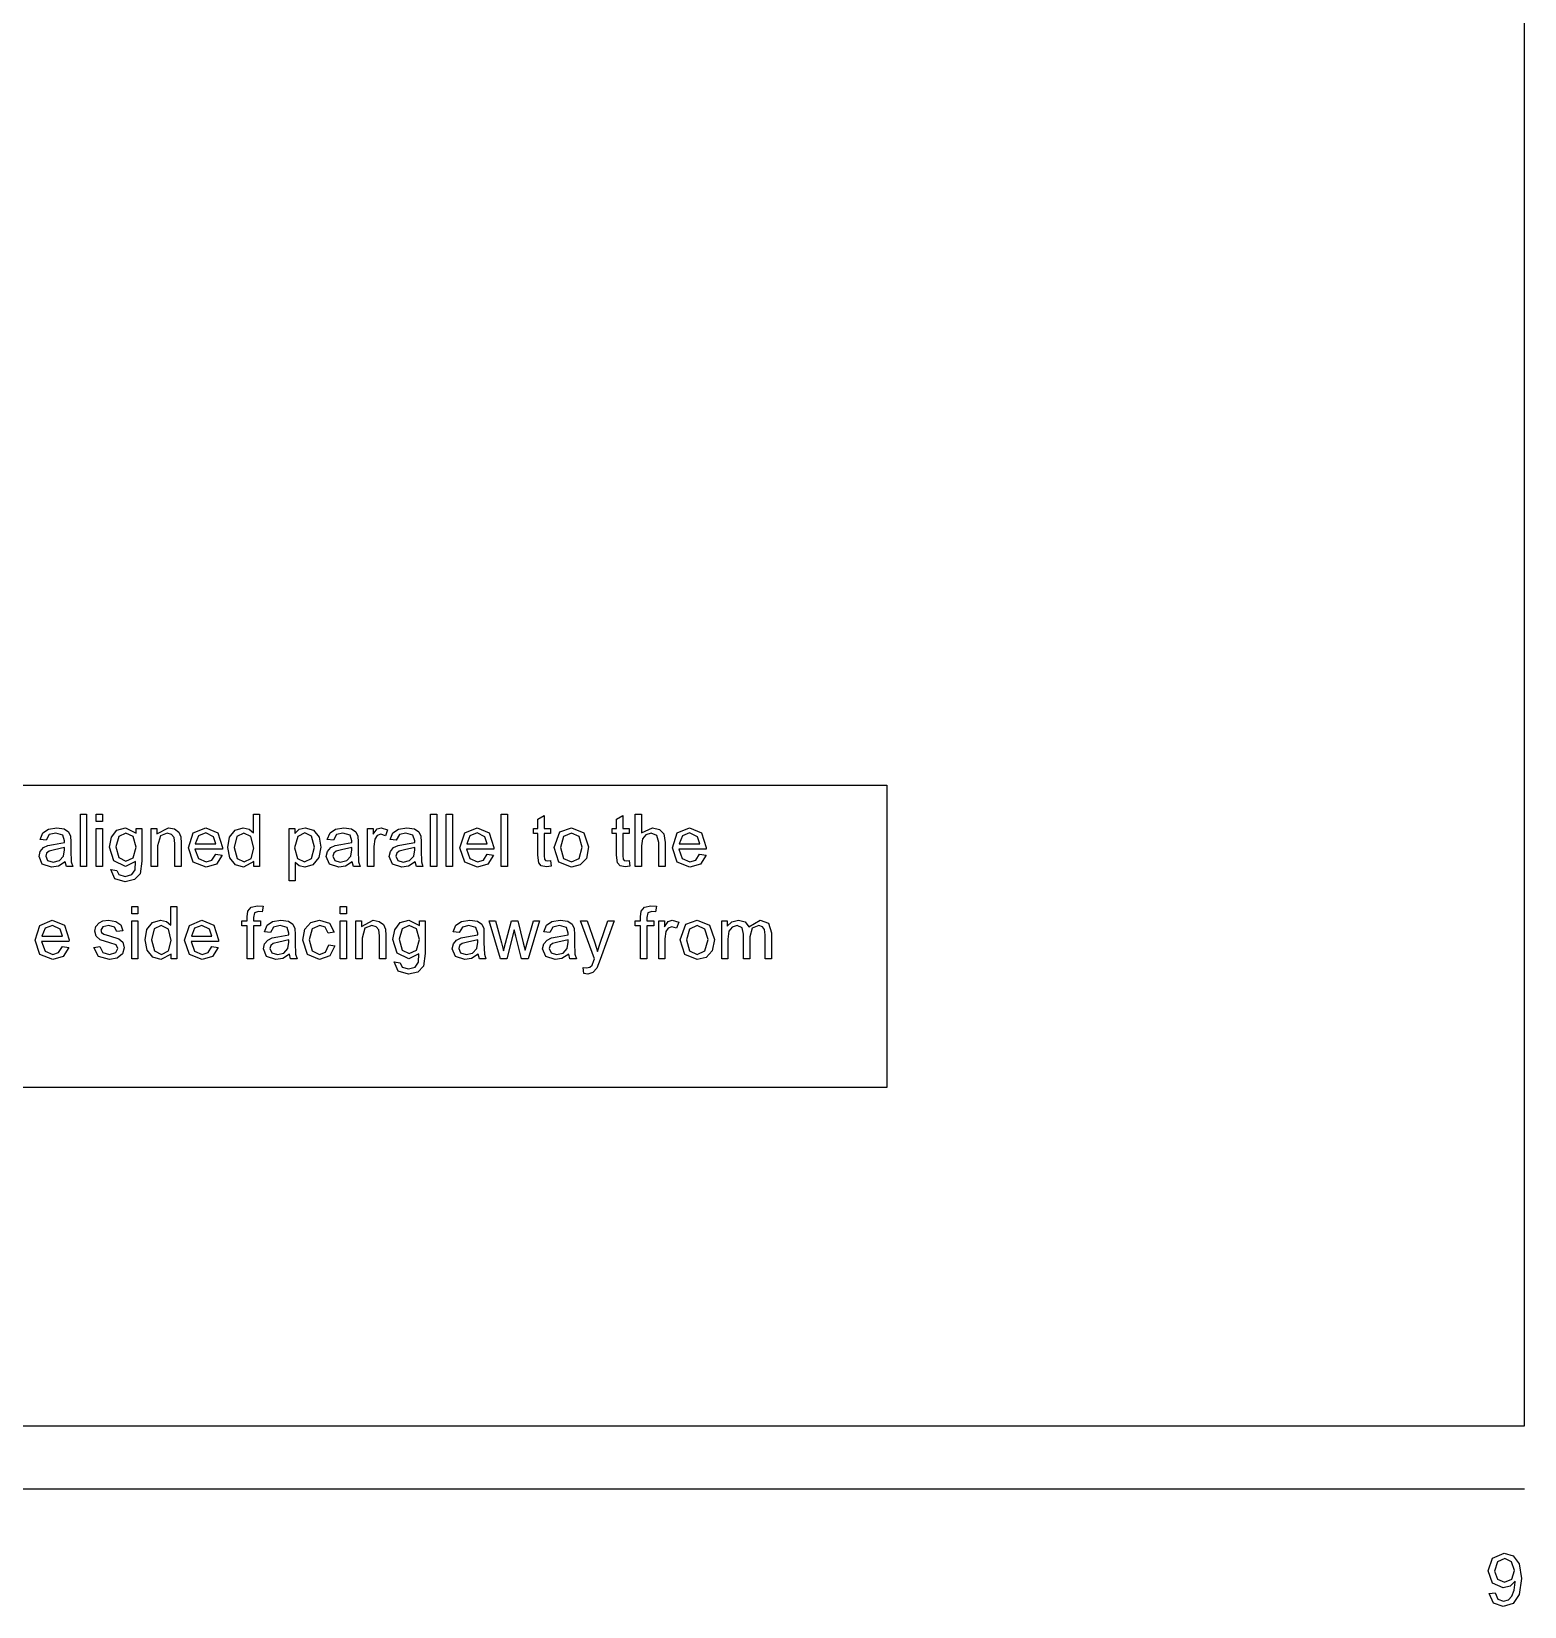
# Model space of a CAD drawing. Extents: x 22 to 299, y 7 to 289.
# Drawn here: x 144.3 to 202, y 8.4 to 69.4 of the extents above; entities that cross this region are included whole.
import ezdxf

# ---------------------------------------------------------------- set-up
doc = ezdxf.new("R2010")
doc.units = 0

msp = doc.modelspace()

# ---------------------------------------------------------------- linework, layer by layer
at = {"layer": '1'}
for p, q in [((201.999757, 15.430113), (201.999757, 276.499204)), ((100.332954, 40.216931), (177.332884, 40.216931)), ((177.332884, 40.216931), (177.332884, 28.522373)), ((177.332884, 28.522373), (100.332954, 28.522373)), ((21.999879, 15.430113), (201.999757, 15.430113))]:
    msp.add_line(p, q, dxfattribs=at)
at = {"layer": 'Layer 1'}
for p, q in [((146.141274, 37.07), (146.141274, 39.090202)), ((146.141274, 39.090202), (146.381879, 39.090202)), ((146.381879, 39.090202), (146.381879, 37.07)), ((146.755692, 38.804948), (146.755692, 39.090202)), ((146.755692, 39.090202), (146.996296, 39.090202)), ((146.996296, 39.090202), (146.996296, 38.804948)), ((152.833263, 38.365354), (152.833263, 39.090202)), ((152.833263, 39.090202), (153.072534, 39.090202)), ((153.072534, 39.090202), (153.072534, 37.07)), ((159.683932, 37.07), (159.683932, 39.090202)), ((159.683932, 39.090202), (159.924536, 39.090202)), ((159.924536, 39.090202), (159.924536, 37.07)), ((160.291664, 37.07), (160.291664, 39.090202)), ((160.291664, 39.090202), (160.532269, 39.090202)), ((160.532269, 39.090202), (160.532269, 37.07)), ((162.421478, 37.07), (162.421478, 39.090202)), ((162.421478, 39.090202), (162.662082, 39.090202)), ((162.662082, 39.090202), (162.662082, 37.07)), ((163.839691, 38.895899), (164.078958, 39.044726)), ((164.078958, 39.044726), (164.078958, 38.533475)), ((166.883846, 38.895899), (167.123113, 39.044726)), ((167.123113, 39.044726), (167.123113, 38.533475)), ((167.600798, 37.07), (167.600798, 39.090202)), ((167.600798, 39.090202), (167.841402, 39.090202)), ((167.841402, 39.090202), (167.841402, 38.365354)), ((144.690115, 38.366732), (144.902649, 38.514182)), ((144.902649, 38.514182), (145.224791, 38.566548)), ((145.224791, 38.566548), (145.520203, 38.52245)), ((145.520203, 38.52245), (145.687289, 38.410829)), ((145.687289, 38.410829), (145.762145, 38.242709)), ((146.996296, 38.804948), (146.755692, 38.804948)), ((146.755692, 37.07), (146.755692, 38.533475)), ((146.755692, 38.533475), (146.996296, 38.533475)), ((146.996296, 38.533475), (146.996296, 37.07)), ((147.343376, 38.195856), (147.55591, 38.470085)), ((147.55591, 38.470085), (147.884737, 38.566548)), ((147.884737, 38.566548), (148.299112, 38.357086)), ((148.299112, 38.357086), (148.299112, 38.533475)), ((148.299112, 38.533475), (148.521006, 38.533475)), ((148.521006, 38.533475), (148.521006, 37.268437)), ((148.884168, 37.07), (148.884168, 38.533475)), ((148.884168, 38.533475), (149.100713, 38.533475)), ((149.100713, 38.325391), (149.552515, 38.566548)), ((149.100713, 38.533475), (149.100713, 38.325391)), ((149.552515, 38.566548), (149.787771, 38.518316)), ((149.787771, 38.518316), (149.949512, 38.394293)), ((149.949512, 38.394293), (150.024368, 38.211014)), ((150.510509, 38.362598), (150.989044, 38.566548)), ((150.989044, 38.566548), (151.454212, 38.366733)), ((151.912283, 38.197234), (152.124817, 38.471463)), ((152.124817, 38.471463), (152.441614, 38.566548)), ((152.441614, 38.566548), (152.670189, 38.510048)), ((152.670189, 38.510048), (152.833263, 38.365354)), ((154.211443, 36.509139), (154.211443, 38.533475)), ((154.211443, 38.533475), (154.430659, 38.533475)), ((154.430659, 38.533475), (154.430659, 38.343306)), ((154.430659, 38.343306), (154.605767, 38.510048)), ((154.605767, 38.510048), (154.84236, 38.566548)), ((154.84236, 38.566548), (155.163168, 38.470085)), ((155.163168, 38.470085), (155.373028, 38.197234)), ((155.799091, 38.366732), (156.011625, 38.514182)), ((156.011625, 38.514182), (156.333767, 38.566548)), ((156.333767, 38.566548), (156.629179, 38.52245)), ((156.629179, 38.52245), (156.796265, 38.410829)), ((156.796265, 38.410829), (156.871121, 38.242709)), ((157.252924, 37.07), (157.252924, 38.533475)), ((157.252924, 38.533475), (157.469469, 38.533475)), ((157.469469, 38.533475), (157.469469, 38.311611)), ((157.469469, 38.311611), (157.621851, 38.516938)), ((157.621851, 38.516938), (157.776907, 38.566548)), ((157.776907, 38.566548), (158.024197, 38.486622)), ((158.024197, 38.486622), (157.941319, 38.25649)), ((158.232773, 38.366732), (158.445307, 38.514182)), ((158.445307, 38.514182), (158.767449, 38.566548)), ((158.767449, 38.566548), (159.062857, 38.52245)), ((159.062857, 38.52245), (159.229946, 38.410829)), ((159.229946, 38.410829), (159.304799, 38.242709)), ((161.009008, 38.362598), (161.487546, 38.566548)), ((161.487546, 38.566548), (161.952715, 38.366733)), ((163.663246, 38.34055), (163.663246, 38.533475)), ((163.663246, 38.533475), (163.839691, 38.533475)), ((163.839691, 38.533475), (163.839691, 38.895899)), ((164.078958, 38.533475), (164.3209, 38.533475)), ((164.3209, 38.533475), (164.3209, 38.34055)), ((164.467083, 37.801737), (164.686302, 38.403939)), ((164.686302, 38.403939), (165.132756, 38.566548)), ((165.132756, 38.566548), (165.611294, 38.36811)), ((166.707401, 38.34055), (166.707401, 38.533475)), ((166.707401, 38.533475), (166.883846, 38.533475)), ((166.883846, 38.533475), (166.883846, 38.895899)), ((167.123113, 38.533475), (167.365055, 38.533475)), ((167.365055, 38.533475), (167.365055, 38.34055)), ((167.841402, 38.365354), (168.26647, 38.566548)), ((168.26647, 38.566548), (168.540493, 38.50178)), ((168.540493, 38.50178), (168.706242, 38.325391)), ((169.227139, 38.362598), (169.705674, 38.566548)), ((169.705674, 38.566548), (170.170842, 38.366733)), ((144.584515, 38.11593), (144.690115, 38.366732)), ((144.819775, 38.082857), (144.584515, 38.11593)), ((144.589789, 37.651531), (144.714101, 37.794847)), ((144.714101, 37.794847), (144.887872, 37.876151)), ((144.938739, 38.299209), (144.819775, 38.082857)), ((144.887872, 37.876151), (145.101743, 37.913358)), ((145.190039, 38.36122), (144.938739, 38.299209)), ((145.101743, 37.913358), (145.530822, 37.998797)), ((145.530832, 37.804494), (145.137842, 37.710787)), ((145.464062, 38.27716), (145.190039, 38.36122)), ((145.532233, 38.063564), (145.464062, 38.27716)), ((145.530822, 37.998797), (145.532233, 38.063564)), ((145.530843, 37.713543), (145.530832, 37.804494)), ((145.762145, 38.242709), (145.774174, 38.013955)), ((145.774174, 38.013955), (145.774174, 37.683226)), ((147.269857, 37.810006), (147.343376, 38.195856)), ((147.430261, 37.28773), (147.269857, 37.810006)), ((147.629429, 38.226173), (147.517147, 37.82792)), ((147.517147, 37.82792), (147.628092, 37.407619)), ((147.517147, 37.82792), (147.517147, 37.82792)), ((147.902115, 38.36122), (147.629429, 38.226173)), ((148.180145, 38.224795), (147.902115, 38.36122)), ((148.296438, 37.819652), (148.180145, 38.224795)), ((148.184156, 37.406241), (148.296438, 37.819652)), ((149.235711, 38.250977), (149.124766, 37.869261)), ((149.124766, 37.869261), (149.124766, 37.07)), ((149.501715, 38.351574), (149.235711, 38.250977)), ((149.668801, 38.306099), (149.501715, 38.351574)), ((149.769053, 38.18621), (149.668801, 38.306099)), ((149.797134, 37.960212), (149.769053, 38.18621)), ((149.797134, 37.07), (149.797134, 37.960212)), ((150.024368, 38.211014), (150.037738, 37.969858)), ((150.037738, 37.969858), (150.037738, 37.07)), ((150.326042, 37.789335), (150.510509, 38.362598)), ((150.507835, 37.233987), (150.326042, 37.789335)), ((150.712347, 38.248221), (150.588035, 37.942297)), ((150.588035, 37.942297), (151.380693, 37.942297)), ((150.588035, 37.942297), (150.588035, 37.942297)), ((150.991718, 38.362598), (150.712347, 38.248221)), ((151.2898, 38.219283), (150.991718, 38.362598)), ((151.380693, 37.942297), (151.2898, 38.219283)), ((151.454212, 38.366733), (151.634668, 37.804494)), ((151.634668, 37.804494), (151.633257, 37.738348)), ((151.841438, 37.800359), (151.912283, 38.197234)), ((151.918964, 37.402107), (151.841438, 37.800359)), ((152.195661, 38.226173), (152.088728, 37.800359)), ((152.088728, 37.800359), (152.203683, 37.380058)), ((152.088728, 37.800359), (152.088728, 37.800359)), ((152.464336, 38.36122), (152.195661, 38.226173)), ((152.741033, 38.220661), (152.464336, 38.36122)), ((152.853315, 37.779689), (152.741033, 38.220661)), ((152.74237, 37.373168), (152.853315, 37.779689)), ((154.546952, 38.223417), (154.429322, 37.793469)), ((154.429322, 37.793469), (154.54027, 37.375924)), ((154.429322, 37.793469), (154.429322, 37.793469)), ((154.819638, 38.372245), (154.546952, 38.223417)), ((155.085639, 38.233063), (154.819638, 38.372245)), ((155.082965, 37.380058), (155.197921, 37.81414)), ((155.197921, 37.81414), (155.085639, 38.233063)), ((155.443873, 37.812762), (155.36501, 37.407619)), ((155.373028, 38.197234), (155.443873, 37.812762)), ((155.693491, 38.11593), (155.799091, 38.366732)), ((155.928751, 38.082857), (155.693491, 38.11593)), ((155.698765, 37.651531), (155.823077, 37.794847)), ((155.823077, 37.794847), (155.996848, 37.876151)), ((156.047718, 38.299209), (155.928751, 38.082857)), ((155.996848, 37.876151), (156.210719, 37.913358)), ((156.299015, 38.36122), (156.047718, 38.299209)), ((156.210719, 37.913358), (156.639798, 37.998797)), ((156.639812, 37.804494), (156.246825, 37.710787)), ((156.573038, 38.27716), (156.299015, 38.36122)), ((156.641209, 38.063564), (156.573038, 38.27716)), ((156.639798, 37.998797), (156.641209, 38.063564)), ((156.639822, 37.713543), (156.639812, 37.804494)), ((156.871121, 38.242709), (156.88315, 38.013955)), ((156.88315, 38.013955), (156.88315, 37.683226)), ((157.533629, 38.125576), (157.493529, 37.836188)), ((157.493529, 37.836188), (157.493529, 37.07)), ((157.623188, 38.260624), (157.533629, 38.125576)), ((157.764878, 38.310233), (157.623188, 38.260624)), ((157.941319, 38.25649), (157.764878, 38.310233)), ((158.127173, 38.11593), (158.232773, 38.366732)), ((158.362429, 38.082857), (158.127173, 38.11593)), ((158.132447, 37.651531), (158.256758, 37.794847)), ((158.256758, 37.794847), (158.430529, 37.876151)), ((158.481396, 38.299209), (158.362429, 38.082857)), ((158.430529, 37.876151), (158.6444, 37.913358)), ((158.732697, 38.36122), (158.481396, 38.299209)), ((158.6444, 37.913358), (159.073479, 37.998797)), ((159.07349, 37.804494), (158.6805, 37.710787)), ((159.006716, 38.27716), (158.732697, 38.36122)), ((159.07489, 38.063564), (159.006716, 38.27716)), ((159.073479, 37.998797), (159.07489, 38.063564)), ((159.0735, 37.713543), (159.07349, 37.804494)), ((159.304799, 38.242709), (159.316828, 38.013955)), ((159.316828, 38.013955), (159.316828, 37.683226)), ((160.824544, 37.789335), (161.009008, 38.362598)), ((161.006334, 37.233987), (160.824544, 37.789335)), ((161.210849, 38.248221), (161.086538, 37.942297)), ((161.086538, 37.942297), (161.879196, 37.942297)), ((161.086538, 37.942297), (161.086538, 37.942297)), ((161.49022, 38.362598), (161.210849, 38.248221)), ((161.788303, 38.219283), (161.49022, 38.362598)), ((161.879196, 37.942297), (161.788303, 38.219283)), ((161.952715, 38.366733), (162.133167, 37.804494)), ((162.133167, 37.804494), (162.131756, 37.738348)), ((163.839691, 38.34055), (163.663246, 38.34055)), ((163.839691, 37.498569), (163.839691, 38.34055)), ((164.3209, 38.34055), (164.078958, 38.34055)), ((164.078958, 38.34055), (164.078958, 37.484789)), ((164.65021, 37.233986), (164.467083, 37.801737)), ((164.467083, 37.801737), (164.467083, 37.801737)), ((164.833336, 38.222039), (164.714373, 37.801737)), ((164.714373, 37.801737), (164.833336, 37.380058)), ((164.714373, 37.801737), (164.714373, 37.801737)), ((165.132756, 38.36122), (164.833336, 38.222039)), ((165.429505, 38.220661), (165.132756, 38.36122)), ((165.549805, 37.810006), (165.429505, 38.220661)), ((165.430842, 37.381436), (165.549805, 37.810006)), ((165.611294, 38.36811), (165.797095, 37.822408)), ((165.797095, 37.822408), (165.714221, 37.377302)), ((166.883846, 38.34055), (166.707401, 38.34055)), ((166.883846, 37.498569), (166.883846, 38.34055)), ((167.365055, 38.34055), (167.123113, 38.34055)), ((167.123113, 38.34055), (167.123113, 37.484789)), ((167.881503, 38.140734), (167.841402, 37.870639)), ((167.841402, 37.870639), (167.841402, 37.07)), ((168.015173, 38.295075), (167.881503, 38.140734)), ((168.217015, 38.352952), (168.015173, 38.295075)), ((168.437567, 38.267514), (168.217015, 38.352952)), ((168.516434, 37.997419), (168.437567, 38.267514)), ((168.516434, 37.07), (168.516434, 37.997419)), ((168.706242, 38.325391), (168.757039, 37.997419)), ((168.757039, 37.997419), (168.757039, 37.07)), ((169.042672, 37.789335), (169.227139, 38.362598)), ((169.224465, 37.233987), (169.042672, 37.789335)), ((169.428976, 38.248221), (169.304665, 37.942297)), ((169.304665, 37.942297), (170.097323, 37.942297)), ((169.304665, 37.942297), (169.304665, 37.942297)), ((169.708348, 38.362598), (169.428976, 38.248221)), ((170.00643, 38.219283), (169.708348, 38.362598)), ((170.097323, 37.942297), (170.00643, 38.219283)), ((170.170842, 38.366733), (170.351298, 37.804494)), ((170.351298, 37.804494), (170.349887, 37.738348)), ((144.543004, 37.45585), (144.589789, 37.651531)), ((144.668652, 37.15406), (144.543004, 37.45585)), ((144.833078, 37.579874), (144.79967, 37.46274)), ((144.79967, 37.46274), (144.871852, 37.297376)), ((144.927982, 37.661178), (144.833078, 37.579874)), ((144.871852, 37.297376), (145.085723, 37.23123)), ((145.137842, 37.710787), (144.927982, 37.661178)), ((145.085723, 37.23123), (145.333013, 37.293242)), ((145.55087, 37.250523), (145.292891, 37.085158)), ((145.333013, 37.293242), (145.49208, 37.465497)), ((145.49208, 37.465497), (145.530843, 37.713543)), ((145.598992, 37.07), (145.55087, 37.250523)), ((145.55087, 37.250523), (145.55087, 37.250523)), ((145.774174, 37.683226), (145.788885, 37.24501)), ((145.788885, 37.24501), (145.85029, 37.07)), ((147.8834, 37.07), (147.430261, 37.28773)), ((147.628092, 37.407619), (147.906126, 37.275327)), ((148.276404, 37.261547), (147.8834, 37.07)), ((147.906126, 37.275327), (148.184156, 37.406241)), ((148.259012, 36.943221), (148.276404, 37.261547)), ((148.521006, 37.268437), (148.452831, 36.784746)), ((151.002411, 37.036927), (150.507835, 37.233987)), ((151.633257, 37.738348), (150.574595, 37.738348)), ((150.574595, 37.738348), (150.706928, 37.369034)), ((150.706928, 37.369034), (151.003674, 37.240877)), ((151.408767, 37.160951), (151.002411, 37.036927)), ((151.003674, 37.240877), (151.229574, 37.312535)), ((151.229574, 37.312535), (151.377949, 37.541289)), ((151.377949, 37.541289), (151.378023, 37.541289)), ((151.378023, 37.541289), (151.626646, 37.509594)), ((151.626646, 37.509594), (151.408767, 37.160951)), ((152.13952, 37.13339), (151.918964, 37.402107)), ((152.203683, 37.380058), (152.475029, 37.240877)), ((152.849304, 37.254657), (152.452307, 37.036927)), ((152.475029, 37.240877), (152.74237, 37.373168)), ((152.849304, 37.07), (152.849304, 37.254657)), ((154.608441, 37.089293), (154.452048, 37.221584)), ((154.452048, 37.221584), (154.452048, 36.509139)), ((154.54027, 37.375924), (154.808945, 37.240877)), ((154.808945, 37.240877), (155.082965, 37.380058)), ((155.36501, 37.407619), (155.137772, 37.132012)), ((155.65198, 37.45585), (155.698765, 37.651531)), ((155.777628, 37.15406), (155.65198, 37.45585)), ((155.942058, 37.579874), (155.90865, 37.46274)), ((155.90865, 37.46274), (155.980831, 37.297376)), ((156.036962, 37.661178), (155.942058, 37.579874)), ((155.980831, 37.297376), (156.194703, 37.23123)), ((156.246825, 37.710787), (156.036962, 37.661178)), ((156.194703, 37.23123), (156.441992, 37.293242)), ((156.65985, 37.250523), (156.401867, 37.085158)), ((156.441992, 37.293242), (156.601059, 37.465497)), ((156.601059, 37.465497), (156.639822, 37.713543)), ((156.659931, 37.250523), (156.65985, 37.250523)), ((156.70805, 37.07), (156.659931, 37.250523)), ((156.88315, 37.683226), (156.897861, 37.24501)), ((156.897861, 37.24501), (156.95935, 37.07)), ((158.085661, 37.45585), (158.132447, 37.651531)), ((158.21131, 37.15406), (158.085661, 37.45585)), ((158.375736, 37.579874), (158.342328, 37.46274)), ((158.342328, 37.46274), (158.414509, 37.297376)), ((158.47064, 37.661178), (158.375736, 37.579874)), ((158.414509, 37.297376), (158.628381, 37.23123)), ((158.6805, 37.710787), (158.47064, 37.661178)), ((158.628381, 37.23123), (158.875667, 37.293242)), ((159.093528, 37.250523), (158.835545, 37.085158)), ((158.875667, 37.293242), (159.034734, 37.465497)), ((159.034734, 37.465497), (159.0735, 37.713543)), ((159.14165, 37.07), (159.093528, 37.250523)), ((159.093528, 37.250523), (159.093528, 37.250523)), ((159.316828, 37.683226), (159.331539, 37.24501)), ((159.331539, 37.24501), (159.392947, 37.07)), ((161.500913, 37.036927), (161.006334, 37.233987)), ((162.131756, 37.738348), (161.073093, 37.738348)), ((161.073093, 37.738348), (161.205427, 37.369034)), ((161.205427, 37.369034), (161.502173, 37.240877)), ((161.907266, 37.160951), (161.500913, 37.036927)), ((161.502173, 37.240877), (161.728073, 37.312535)), ((161.728073, 37.312535), (161.876444, 37.541289)), ((161.876444, 37.541289), (161.876522, 37.541289)), ((161.876522, 37.541289), (162.125148, 37.509594)), ((162.125148, 37.509594), (161.907266, 37.160951)), ((163.869112, 37.205048), (163.839691, 37.498569)), ((163.970701, 37.093427), (163.869112, 37.205048)), ((164.078958, 37.484789), (164.090988, 37.348363)), ((164.090988, 37.348363), (164.132425, 37.300132)), ((164.132425, 37.300132), (164.215303, 37.282218)), ((164.215303, 37.282218), (164.3209, 37.291864)), ((164.3209, 37.291864), (164.320921, 37.291864)), ((164.320921, 37.291864), (164.355669, 37.072756)), ((165.132756, 37.036927), (164.65021, 37.233986)), ((164.833336, 37.380058), (165.132756, 37.240877)), ((165.132756, 37.240877), (165.430842, 37.381436)), ((165.714221, 37.377302), (165.47495, 37.1265)), ((166.913267, 37.205048), (166.883846, 37.498569)), ((167.014856, 37.093427), (166.913267, 37.205048)), ((167.123113, 37.484789), (167.135143, 37.348363)), ((167.135143, 37.348363), (167.17658, 37.300132)), ((167.17658, 37.300132), (167.259458, 37.282218)), ((167.259458, 37.282218), (167.365055, 37.291864)), ((167.365055, 37.291864), (167.365076, 37.291864)), ((167.365076, 37.291864), (167.399824, 37.072756)), ((169.71904, 37.036927), (169.224465, 37.233987)), ((170.349887, 37.738348), (169.291224, 37.738348)), ((169.291224, 37.738348), (169.423558, 37.369034)), ((169.423558, 37.369034), (169.720303, 37.240877)), ((170.125397, 37.160951), (169.71904, 37.036927)), ((169.720303, 37.240877), (169.946204, 37.312535)), ((169.946204, 37.312535), (170.094578, 37.541289)), ((170.094578, 37.541289), (170.094653, 37.541289)), ((170.094653, 37.541289), (170.343276, 37.509594)), ((170.343276, 37.509594), (170.125397, 37.160951)), ((145.028224, 37.036927), (144.668652, 37.15406)), ((145.292891, 37.085158), (145.028224, 37.036927)), ((145.85029, 37.07), (145.598992, 37.07)), ((146.381879, 37.07), (146.141274, 37.07)), ((146.996296, 37.07), (146.755692, 37.07)), ((147.31798, 36.948733), (147.551902, 36.912904)), ((147.469025, 36.594577), (147.31798, 36.948733)), ((147.31798, 36.948733), (147.31798, 36.948733)), ((147.879392, 36.476066), (147.469025, 36.594577)), ((147.551902, 36.912904), (147.63344, 36.750296)), ((147.63344, 36.750296), (147.878055, 36.681394)), ((147.878055, 36.681394), (148.136038, 36.750296)), ((148.23896, 36.558748), (147.879392, 36.476066)), ((148.136038, 36.750296), (148.259012, 36.943221)), ((148.452831, 36.784746), (148.23896, 36.558748)), ((149.124766, 37.07), (148.884168, 37.07)), ((150.037738, 37.07), (149.797134, 37.07)), ((152.452307, 37.036927), (152.13952, 37.13339)), ((153.072534, 37.07), (152.849304, 37.07)), ((154.824986, 37.036927), (154.608441, 37.089293)), ((155.137772, 37.132012), (154.824986, 37.036927)), ((156.1372, 37.036927), (155.777628, 37.15406)), ((156.401867, 37.085158), (156.1372, 37.036927)), ((156.95935, 37.07), (156.70805, 37.07)), ((157.493529, 37.07), (157.252924, 37.07)), ((158.570881, 37.036927), (158.21131, 37.15406)), ((158.835545, 37.085158), (158.570881, 37.036927)), ((159.392947, 37.07), (159.14165, 37.07)), ((159.924536, 37.07), (159.683932, 37.07)), ((160.532269, 37.07), (160.291664, 37.07)), ((162.662082, 37.07), (162.421478, 37.07)), ((164.17388, 37.050707), (163.970701, 37.093427)), ((164.355669, 37.072756), (164.17388, 37.050707)), ((165.47495, 37.1265), (165.132756, 37.036927)), ((167.218035, 37.050707), (167.014856, 37.093427)), ((167.399824, 37.072756), (167.218035, 37.050707)), ((167.841402, 37.07), (167.600798, 37.07)), ((168.757039, 37.07), (168.516434, 37.07)), ((154.452048, 36.509139), (154.211443, 36.509139)), ((148.127204, 35.231248), (148.127204, 35.516502)), ((148.127204, 35.516502), (148.367809, 35.516502)), ((148.367809, 35.516502), (148.367809, 35.231248)), ((149.63855, 34.791654), (149.63855, 35.516502)), ((149.63855, 35.516502), (149.877818, 35.516502)), ((149.877818, 35.516502), (149.877818, 33.4963)), ((152.596275, 35.115493), (152.621675, 35.334601)), ((152.621675, 35.334601), (152.743316, 35.490319)), ((152.743316, 35.490319), (152.989268, 35.550953)), ((152.989268, 35.550953), (153.213832, 35.526148)), ((153.213832, 35.526148), (153.17774, 35.309796)), ((156.192039, 35.231248), (156.192039, 35.516502)), ((156.192039, 35.516502), (156.432644, 35.516502)), ((156.432644, 35.516502), (156.432644, 35.231248)), ((167.811575, 35.115493), (167.836975, 35.334601)), ((167.836975, 35.334601), (167.958613, 35.490319)), ((167.958613, 35.490319), (168.204565, 35.550953)), ((168.204565, 35.550953), (168.429129, 35.526148)), ((168.429129, 35.526148), (168.39304, 35.309796)), ((144.393776, 34.215635), (144.578239, 34.788898)), ((144.578239, 34.788898), (145.056774, 34.992848)), ((145.059448, 34.788898), (144.780081, 34.674521)), ((145.056774, 34.992848), (145.521946, 34.793033)), ((145.357531, 34.645583), (145.059448, 34.788898)), ((145.521946, 34.793033), (145.702398, 34.230794)), ((146.700951, 34.571169), (146.743726, 34.751691)), ((146.743726, 34.751691), (146.862693, 34.890873)), ((146.862693, 34.890873), (147.015075, 34.962531)), ((147.004382, 34.732399), (146.933537, 34.600107)), ((147.240975, 34.788898), (147.004382, 34.732399)), ((147.015075, 34.962531), (147.223598, 34.992848)), ((147.223598, 34.992848), (147.516335, 34.943238)), ((147.45752, 34.725508), (147.240975, 34.788898)), ((147.551087, 34.54912), (147.45752, 34.725508)), ((147.516335, 34.943238), (147.703473, 34.808191)), ((147.703473, 34.808191), (147.786347, 34.582193)), ((148.367809, 35.231248), (148.127204, 35.231248)), ((148.127204, 33.4963), (148.127204, 34.959775)), ((148.127204, 34.959775), (148.367809, 34.959775)), ((148.367809, 34.959775), (148.367809, 33.4963)), ((148.717566, 34.623534), (148.9301, 34.897763)), ((148.9301, 34.897763), (149.246897, 34.992848)), ((149.269619, 34.78752), (149.000945, 34.652473)), ((149.246897, 34.992848), (149.475472, 34.936348)), ((149.546317, 34.646961), (149.269619, 34.78752)), ((149.475472, 34.936348), (149.63855, 34.791654)), ((150.175484, 34.215635), (150.359947, 34.788898)), ((150.359947, 34.788898), (150.838482, 34.992848)), ((150.841156, 34.788898), (150.561789, 34.674521)), ((150.838482, 34.992848), (151.303654, 34.793033)), ((151.139239, 34.645583), (150.841156, 34.788898)), ((151.303654, 34.793033), (151.484107, 34.230794)), ((152.383741, 34.76685), (152.383741, 34.959775)), ((152.383741, 34.959775), (152.596275, 34.959775)), ((152.596275, 34.76685), (152.383741, 34.76685)), ((152.596275, 34.959775), (152.596275, 35.115493)), ((152.596275, 33.4963), (152.596275, 34.76685)), ((152.880994, 35.275345), (152.835546, 35.094823)), ((152.835546, 35.094823), (152.835546, 34.959775)), ((152.835546, 34.959775), (153.112243, 34.959775)), ((153.112243, 34.76685), (152.835546, 34.76685)), ((152.835546, 34.76685), (152.835546, 33.4963)), ((153.03605, 35.323577), (152.880994, 35.275345)), ((153.17774, 35.309796), (153.03605, 35.323577)), ((153.112243, 34.959775), (153.112243, 34.76685)), ((153.259813, 34.54223), (153.36541, 34.793032)), ((153.36541, 34.793032), (153.577944, 34.940482)), ((153.614036, 34.725509), (153.495069, 34.509157)), ((153.577944, 34.940482), (153.900089, 34.992848)), ((153.865334, 34.78752), (153.614036, 34.725509)), ((154.139357, 34.70346), (153.865334, 34.78752)), ((153.900089, 34.992848), (154.195498, 34.94875)), ((154.195498, 34.94875), (154.362583, 34.837129)), ((154.362583, 34.837129), (154.437439, 34.669009)), ((154.824605, 34.637314), (155.055854, 34.903275)), ((155.055854, 34.903275), (155.395373, 34.992848)), ((155.404729, 34.788898), (155.109321, 34.653851)), ((155.395373, 34.992848), (155.773656, 34.87158)), ((155.609244, 34.714484), (155.404729, 34.788898)), ((155.773656, 34.87158), (155.962131, 34.529827)), ((156.432644, 35.231248), (156.192039, 35.231248)), ((156.192039, 33.4963), (156.192039, 34.959775)), ((156.192039, 34.959775), (156.432644, 34.959775)), ((156.432644, 34.959775), (156.432644, 33.4963)), ((156.798438, 33.4963), (156.798438, 34.959775)), ((156.798438, 34.959775), (157.01498, 34.959775)), ((157.01498, 34.751691), (157.466785, 34.992848)), ((157.01498, 34.959775), (157.01498, 34.751691)), ((157.415981, 34.777874), (157.14998, 34.677277)), ((157.583071, 34.732399), (157.415981, 34.777874)), ((157.466785, 34.992848), (157.702041, 34.944616)), ((157.683323, 34.61251), (157.583071, 34.732399)), ((157.702041, 34.944616), (157.863782, 34.820593)), ((157.863782, 34.820593), (157.938638, 34.637314)), ((158.301787, 34.622156), (158.514321, 34.896385)), ((158.514321, 34.896385), (158.843148, 34.992848)), ((158.86054, 34.78752), (158.587854, 34.652473)), ((158.843148, 34.992848), (159.257523, 34.783386)), ((159.13857, 34.651095), (158.86054, 34.78752)), ((159.257523, 34.783386), (159.257523, 34.959775)), ((159.257523, 34.959775), (159.479413, 34.959775)), ((159.479413, 34.959775), (159.479413, 33.694737)), ((160.563606, 34.54223), (160.669206, 34.793032)), ((160.669206, 34.793032), (160.88174, 34.940482)), ((160.917829, 34.725509), (160.798866, 34.509157)), ((160.88174, 34.940482), (161.203882, 34.992848)), ((161.16913, 34.78752), (160.917829, 34.725509)), ((161.443153, 34.70346), (161.16913, 34.78752)), ((161.203882, 34.992848), (161.499294, 34.94875)), ((161.499294, 34.94875), (161.66638, 34.837129)), ((161.66638, 34.837129), (161.741235, 34.669009)), ((162.387689, 33.4963), (161.953265, 34.959775)), ((161.953265, 34.959775), (162.201888, 34.959775)), ((162.201888, 34.959775), (162.427789, 34.115038)), ((162.585519, 34.102636), (162.81142, 34.959775)), ((162.81142, 34.959775), (163.058709, 34.959775)), ((163.058709, 34.959775), (163.271243, 34.110904)), ((163.423625, 34.11366), (163.666904, 34.959775)), ((163.900827, 34.959775), (163.457044, 33.4963)), ((163.666904, 34.959775), (163.900827, 34.959775)), ((164.06218, 34.54223), (164.16778, 34.793032)), ((164.16778, 34.793032), (164.380314, 34.940482)), ((164.416407, 34.725509), (164.29744, 34.509157)), ((164.380314, 34.940482), (164.70246, 34.992848)), ((164.667704, 34.78752), (164.416407, 34.725509)), ((164.941727, 34.70346), (164.667704, 34.78752)), ((164.70246, 34.992848), (164.997868, 34.94875)), ((164.997868, 34.94875), (165.164954, 34.837129)), ((165.164954, 34.837129), (165.23981, 34.669009)), ((166.026629, 33.493544), (165.487942, 34.959775)), ((165.487942, 34.959775), (165.747262, 34.959775)), ((165.747262, 34.959775), (166.04267, 34.112282)), ((166.244511, 34.10677), (166.547942, 34.959775)), ((166.788546, 34.959775), (166.248522, 33.471495)), ((166.547942, 34.959775), (166.788546, 34.959775)), ((167.599041, 34.76685), (167.599041, 34.959775)), ((167.599041, 34.959775), (167.811575, 34.959775)), ((167.811575, 34.76685), (167.599041, 34.76685)), ((167.811575, 34.959775), (167.811575, 35.115493)), ((167.811575, 33.4963), (167.811575, 34.76685)), ((168.096291, 35.275345), (168.050846, 35.094823)), ((168.050846, 35.094823), (168.050846, 34.959775)), ((168.050846, 34.959775), (168.32754, 34.959775)), ((168.32754, 34.76685), (168.050846, 34.76685)), ((168.050846, 34.76685), (168.050846, 33.4963)), ((168.251347, 35.323577), (168.096291, 35.275345)), ((168.39304, 35.309796), (168.251347, 35.323577)), ((168.32754, 34.959775), (168.32754, 34.76685)), ((168.512465, 33.4963), (168.512465, 34.959775)), ((168.512465, 34.959775), (168.72901, 34.959775)), ((168.72901, 34.959775), (168.72901, 34.737911)), ((168.72901, 34.737911), (168.881392, 34.943238)), ((168.881392, 34.943238), (169.036452, 34.992848)), ((169.024419, 34.736533), (168.88273, 34.686924)), ((169.200864, 34.68279), (169.024419, 34.736533)), ((169.036452, 34.992848), (169.283738, 34.912922)), ((169.283738, 34.912922), (169.200864, 34.68279)), ((169.337184, 34.228037), (169.556403, 34.830239)), ((169.556403, 34.830239), (170.002856, 34.992848)), ((170.002856, 34.78752), (169.703437, 34.648339)), ((170.002856, 34.992848), (170.481395, 34.79441)), ((170.299602, 34.646961), (170.002856, 34.78752)), ((170.481395, 34.79441), (170.667196, 34.248708)), ((170.948821, 33.4963), (170.948821, 34.959775)), ((170.948821, 34.959775), (171.164029, 34.959775)), ((171.164029, 34.959775), (171.164029, 34.754447)), ((171.164029, 34.754447), (171.341807, 34.926702)), ((171.352504, 34.722753), (171.228192, 34.561522)), ((171.341807, 34.926702), (171.594442, 34.992848)), ((171.540978, 34.777874), (171.352504, 34.722753)), ((171.733464, 34.695192), (171.540978, 34.777874)), ((171.594442, 34.992848), (171.852424, 34.925324)), ((171.852424, 34.925324), (171.99545, 34.736533)), ((171.99545, 34.736533), (172.433889, 34.992848)), ((172.380422, 34.777874), (172.131799, 34.674521)), ((172.524785, 34.737911), (172.380422, 34.777874)), ((172.433889, 34.992848), (172.758705, 34.871581)), ((172.608997, 34.631802), (172.524785, 34.737911)), ((172.758705, 34.871581), (172.872323, 34.500889)), ((144.575565, 33.660287), (144.393776, 34.215635)), ((145.700987, 34.164648), (144.642325, 34.164648)), ((144.642325, 34.164648), (144.774658, 33.795334)), ((144.780081, 34.674521), (144.655766, 34.368597)), ((144.655766, 34.368597), (145.448427, 34.368597)), ((144.655766, 34.368597), (144.655766, 34.368597)), ((145.448427, 34.368597), (145.357531, 34.645583)), ((145.702398, 34.230794), (145.700987, 34.164648)), ((146.753081, 34.374109), (146.700951, 34.571169)), ((146.908137, 34.234928), (146.753081, 34.374109)), ((147.275731, 34.116416), (146.908137, 34.234928)), ((146.933537, 34.600107), (146.962959, 34.513291)), ((146.962959, 34.513291), (147.055189, 34.447145)), ((147.055189, 34.447145), (147.267723, 34.383755)), ((147.267723, 34.383755), (147.623283, 34.268)), ((147.52168, 34.032356), (147.275731, 34.116416)), ((147.786347, 34.582193), (147.551087, 34.54912)), ((147.623283, 34.268), (147.78235, 34.138465)), ((147.78235, 34.138465), (147.839828, 33.926247)), ((148.646721, 34.226659), (148.717566, 34.623534)), ((148.724251, 33.828407), (148.646721, 34.226659)), ((149.000945, 34.652473), (148.894011, 34.226659)), ((148.894011, 34.226659), (149.008967, 33.806358)), ((148.894011, 34.226659), (148.894011, 34.226659)), ((149.658598, 34.205989), (149.546317, 34.646961)), ((149.547654, 33.799468), (149.658598, 34.205989)), ((150.357273, 33.660287), (150.175484, 34.215635)), ((151.482695, 34.164648), (150.424033, 34.164648)), ((150.424033, 34.164648), (150.556367, 33.795334)), ((150.561789, 34.674521), (150.437474, 34.368597)), ((150.437474, 34.368597), (151.230135, 34.368597)), ((150.437474, 34.368597), (150.437474, 34.368597)), ((151.230135, 34.368597), (151.139239, 34.645583)), ((151.484107, 34.230794), (151.482695, 34.164648)), ((153.495069, 34.509157), (153.259813, 34.54223)), ((153.265084, 34.077831), (153.389399, 34.221147)), ((153.389399, 34.221147), (153.56317, 34.302451)), ((153.56317, 34.302451), (153.777041, 34.339658)), ((153.813144, 34.137087), (153.603284, 34.087478)), ((153.777041, 34.339658), (154.206116, 34.425097)), ((154.20613, 34.230794), (153.813144, 34.137087)), ((154.207527, 34.489864), (154.139357, 34.70346)), ((154.167374, 33.891797), (154.206137, 34.139843)), ((154.206116, 34.425097), (154.207527, 34.489864)), ((154.206137, 34.139843), (154.20613, 34.230794)), ((154.437439, 34.669009), (154.449469, 34.440255)), ((154.449469, 34.440255), (154.449469, 34.109526)), ((154.748412, 34.222525), (154.824605, 34.637314)), ((154.924857, 33.658908), (154.748412, 34.222525)), ((155.109321, 34.653851), (154.995702, 34.229415)), ((154.995702, 34.229415), (155.10531, 33.800846)), ((155.728208, 34.49262), (155.609244, 34.714484)), ((155.962131, 34.529827), (155.728208, 34.49262)), ((157.14998, 34.677277), (157.039035, 34.295561)), ((157.039035, 34.295561), (157.039035, 33.4963)), ((157.711404, 34.386512), (157.683323, 34.61251)), ((157.711404, 33.4963), (157.711404, 34.386512)), ((157.938638, 34.637314), (157.952008, 34.396158)), ((157.952008, 34.396158), (157.952008, 33.4963)), ((158.228268, 34.236306), (158.301787, 34.622156)), ((158.388672, 33.71403), (158.228268, 34.236306)), ((158.587854, 34.652473), (158.475572, 34.25422)), ((158.475572, 34.25422), (158.586516, 33.833919)), ((158.475572, 34.25422), (158.475572, 34.25422)), ((159.254863, 34.245952), (159.13857, 34.651095)), ((159.142581, 33.832541), (159.254863, 34.245952)), ((160.798866, 34.509157), (160.563606, 34.54223)), ((160.56888, 34.077831), (160.693191, 34.221147)), ((160.693191, 34.221147), (160.866962, 34.302451)), ((160.866962, 34.302451), (161.080833, 34.339658)), ((161.116933, 34.137087), (160.907073, 34.087478)), ((161.080833, 34.339658), (161.509912, 34.425097)), ((161.509923, 34.230794), (161.116933, 34.137087)), ((161.511324, 34.489864), (161.443153, 34.70346)), ((161.47117, 33.891797), (161.509934, 34.139843)), ((161.509912, 34.425097), (161.511324, 34.489864)), ((161.509934, 34.139843), (161.509923, 34.230794)), ((161.741235, 34.669009), (161.753265, 34.440255)), ((161.753265, 34.440255), (161.753265, 34.109526)), ((162.427789, 34.115038), (162.512, 33.800846)), ((162.926376, 34.622156), (162.638986, 33.4963)), ((162.98118, 34.372731), (162.926376, 34.622156)), ((163.207084, 33.4963), (162.98118, 34.372731)), ((163.342088, 33.831163), (163.423625, 34.11366)), ((164.29744, 34.509157), (164.06218, 34.54223)), ((164.067454, 34.077831), (164.191766, 34.221147)), ((164.191766, 34.221147), (164.365536, 34.302451)), ((164.365536, 34.302451), (164.579407, 34.339658)), ((164.615514, 34.137087), (164.405651, 34.087478)), ((164.579407, 34.339658), (165.008487, 34.425097)), ((165.008501, 34.230794), (164.615514, 34.137087)), ((165.009898, 34.489864), (164.941727, 34.70346)), ((164.969748, 33.891797), (165.008511, 34.139843)), ((165.008487, 34.425097), (165.009898, 34.489864)), ((165.008511, 34.139843), (165.008501, 34.230794)), ((165.23981, 34.669009), (165.251839, 34.440255)), ((165.251839, 34.440255), (165.251839, 34.109526)), ((168.793174, 34.551876), (168.75307, 34.262488)), ((168.75307, 34.262488), (168.75307, 33.4963)), ((168.88273, 34.686924), (168.793174, 34.551876)), ((169.52031, 33.660286), (169.337184, 34.228037)), ((169.337184, 34.228037), (169.337184, 34.228037)), ((169.703437, 34.648339), (169.584474, 34.228037)), ((169.584474, 34.228037), (169.703437, 33.806358)), ((169.584474, 34.228037), (169.584474, 34.228037)), ((170.419906, 34.236306), (170.299602, 34.646961)), ((170.300939, 33.807736), (170.419906, 34.236306)), ((170.667196, 34.248708), (170.584321, 33.803602)), ((171.228192, 34.561522), (171.189429, 34.255598)), ((171.189429, 34.255598), (171.189429, 33.4963)), ((171.792279, 34.447145), (171.733464, 34.695192)), ((171.792279, 33.4963), (171.792279, 34.447145)), ((172.131799, 34.674521), (172.032883, 34.346549)), ((172.032883, 34.346549), (172.032883, 33.4963)), ((172.633056, 34.418206), (172.608997, 34.631802)), ((172.633056, 33.4963), (172.633056, 34.418206)), ((172.872323, 34.500889), (172.872323, 33.4963)), ((145.070141, 33.463227), (144.575565, 33.660287)), ((144.774658, 33.795334), (145.071404, 33.667177)), ((145.476498, 33.587251), (145.070141, 33.463227)), ((145.071404, 33.667177), (145.297305, 33.738835)), ((145.297305, 33.738835), (145.445679, 33.967589)), ((145.445679, 33.967589), (145.445753, 33.967589)), ((145.445753, 33.967589), (145.694376, 33.935894)), ((145.694376, 33.935894), (145.476498, 33.587251)), ((146.660851, 33.933138), (146.898782, 33.971723)), ((146.660865, 33.933137), (146.660851, 33.933138)), ((146.845329, 33.581738), (146.660865, 33.933137)), ((147.267723, 33.463227), (146.845329, 33.581738)), ((146.898782, 33.971723), (147.009726, 33.745725)), ((147.009726, 33.745725), (147.266372, 33.667177)), ((147.266372, 33.667177), (147.512324, 33.736078)), ((147.567142, 33.522482), (147.267723, 33.463227)), ((147.512324, 33.736078), (147.592525, 33.900065)), ((147.592525, 33.900065), (147.52168, 34.032356)), ((147.768984, 33.691981), (147.567142, 33.522482)), ((147.839828, 33.926247), (147.768984, 33.691981)), ((148.944804, 33.55969), (148.724251, 33.828407)), ((149.25759, 33.463227), (148.944804, 33.55969)), ((149.008967, 33.806358), (149.280316, 33.667177)), ((149.654587, 33.680957), (149.25759, 33.463227)), ((149.280316, 33.667177), (149.547654, 33.799468)), ((149.654587, 33.4963), (149.654587, 33.680957)), ((150.851849, 33.463227), (150.357273, 33.660287)), ((150.556367, 33.795334), (150.853112, 33.667177)), ((151.258206, 33.587251), (150.851849, 33.463227)), ((150.853112, 33.667177), (151.079013, 33.738835)), ((151.079013, 33.738835), (151.227387, 33.967589)), ((151.227387, 33.967589), (151.227461, 33.967589)), ((151.227461, 33.967589), (151.476084, 33.935894)), ((151.476084, 33.935894), (151.258206, 33.587251)), ((153.218302, 33.88215), (153.265084, 34.077831)), ((153.34395, 33.58036), (153.218302, 33.88215)), ((153.703522, 33.463227), (153.34395, 33.58036)), ((153.508376, 34.006174), (153.474968, 33.88904)), ((153.474968, 33.88904), (153.54715, 33.723676)), ((153.603284, 34.087478), (153.508376, 34.006174)), ((153.54715, 33.723676), (153.761021, 33.65753)), ((153.968186, 33.511458), (153.703522, 33.463227)), ((153.761021, 33.65753), (154.008307, 33.719542)), ((154.226168, 33.676823), (153.968186, 33.511458)), ((154.008307, 33.719542), (154.167374, 33.891797)), ((154.226249, 33.676823), (154.226168, 33.676823)), ((154.274372, 33.4963), (154.226249, 33.676823)), ((154.449469, 34.109526), (154.46418, 33.67131)), ((154.46418, 33.67131), (154.525669, 33.4963)), ((155.394036, 33.463227), (154.924857, 33.658908)), ((155.10531, 33.800846), (155.391362, 33.667176)), ((155.391362, 33.667176), (155.627956, 33.756749)), ((155.785686, 33.605165), (155.394036, 33.463227)), ((155.627956, 33.756749), (155.74826, 34.032356)), ((155.74826, 34.032356), (155.984853, 34.000661)), ((155.74826, 34.032356), (155.74826, 34.032356)), ((155.984853, 34.000661), (155.785686, 33.605165)), ((158.841811, 33.4963), (158.388672, 33.71403)), ((158.586516, 33.833919), (158.864551, 33.701627)), ((159.234829, 33.687847), (158.841811, 33.4963)), ((158.864551, 33.701627), (159.142581, 33.832541)), ((159.217437, 33.369521), (159.234829, 33.687847)), ((159.479413, 33.694737), (159.411242, 33.211046)), ((160.522095, 33.88215), (160.56888, 34.077831)), ((160.647743, 33.58036), (160.522095, 33.88215)), ((161.007315, 33.463227), (160.647743, 33.58036)), ((160.812169, 34.006174), (160.778761, 33.88904)), ((160.778761, 33.88904), (160.850943, 33.723676)), ((160.907073, 34.087478), (160.812169, 34.006174)), ((160.850943, 33.723676), (161.064814, 33.65753)), ((161.271982, 33.511458), (161.007315, 33.463227)), ((161.064814, 33.65753), (161.312103, 33.719542)), ((161.529961, 33.676823), (161.271982, 33.511458)), ((161.312103, 33.719542), (161.47117, 33.891797)), ((161.578069, 33.4963), (161.529947, 33.676823)), ((161.529947, 33.676823), (161.529961, 33.676823)), ((161.753265, 34.109526), (161.767976, 33.67131)), ((161.767976, 33.67131), (161.829366, 33.4963)), ((162.512, 33.800846), (162.585519, 34.102636)), ((163.271243, 34.110904), (163.342088, 33.831163)), ((164.020669, 33.88215), (164.067454, 34.077831)), ((164.146321, 33.58036), (164.020669, 33.88215)), ((164.505889, 33.463227), (164.146321, 33.58036)), ((164.310747, 34.006174), (164.277339, 33.88904)), ((164.277339, 33.88904), (164.34952, 33.723676)), ((164.405651, 34.087478), (164.310747, 34.006174)), ((164.34952, 33.723676), (164.563391, 33.65753)), ((164.770556, 33.511458), (164.505889, 33.463227)), ((164.563391, 33.65753), (164.810681, 33.719542)), ((165.028538, 33.676823), (164.770556, 33.511458)), ((164.810681, 33.719542), (164.969748, 33.891797)), ((165.076657, 33.4963), (165.028538, 33.676823)), ((165.028538, 33.676823), (165.028538, 33.676823)), ((165.251839, 34.109526), (165.26655, 33.67131)), ((165.26655, 33.67131), (165.327958, 33.4963)), ((166.04267, 34.112282), (166.145596, 33.773285)), ((166.145596, 33.773285), (166.244511, 34.10677)), ((170.002856, 33.463227), (169.52031, 33.660286)), ((169.703437, 33.806358), (170.002856, 33.667177)), ((170.002856, 33.667177), (170.300939, 33.807736)), ((170.34505, 33.5528), (170.002856, 33.463227)), ((170.584321, 33.803602), (170.34505, 33.5528)), ((148.367809, 33.4963), (148.127204, 33.4963)), ((149.877818, 33.4963), (149.654587, 33.4963)), ((152.835546, 33.4963), (152.596275, 33.4963)), ((154.525669, 33.4963), (154.274372, 33.4963)), ((156.432644, 33.4963), (156.192039, 33.4963)), ((157.039035, 33.4963), (156.798438, 33.4963)), ((157.952008, 33.4963), (157.711404, 33.4963)), ((158.427435, 33.020877), (158.27639, 33.375033)), ((158.27639, 33.375033), (158.276404, 33.375033)), ((158.276404, 33.375033), (158.510324, 33.339204)), ((158.8378, 32.902366), (158.427435, 33.020877)), ((158.510324, 33.339204), (158.591865, 33.176596)), ((158.591865, 33.176596), (158.836477, 33.107694)), ((158.836477, 33.107694), (159.094459, 33.176596)), ((159.197371, 32.985048), (158.8378, 32.902366)), ((159.094459, 33.176596), (159.217437, 33.369521)), ((159.411242, 33.211046), (159.197371, 32.985048)), ((161.829366, 33.4963), (161.578069, 33.4963)), ((162.638986, 33.4963), (162.387689, 33.4963)), ((163.457044, 33.4963), (163.207084, 33.4963)), ((165.327958, 33.4963), (165.076657, 33.4963)), ((165.613605, 32.932683), (165.586865, 33.165571)), ((165.586865, 33.165571), (165.724546, 33.143523)), ((165.768647, 32.902366), (165.613591, 32.932683)), ((165.613591, 32.932683), (165.613605, 32.932683)), ((165.724546, 33.143523), (165.852869, 33.171083)), ((165.966481, 32.960244), (165.768647, 32.902366)), ((165.852869, 33.171083), (165.931732, 33.248253)), ((165.931732, 33.248253), (166.005251, 33.43291)), ((166.113515, 33.139389), (165.966481, 32.960244)), ((166.005251, 33.43291), (166.026629, 33.493544)), ((166.248522, 33.471495), (166.113515, 33.139389)), ((168.050846, 33.4963), (167.811575, 33.4963)), ((168.75307, 33.4963), (168.512465, 33.4963)), ((171.189429, 33.4963), (170.948821, 33.4963)), ((172.032883, 33.4963), (171.792279, 33.4963)), ((172.872323, 33.4963), (172.633056, 33.4963)), ((22, 12.999), (201.999878, 12.999)), ((200.766726, 10.320957), (201.207835, 10.50837)), ((201.207835, 10.50837), (201.556712, 10.402261)), ((201.556712, 10.402261), (201.797317, 10.099093)), ((200.591619, 9.826242), (200.766726, 10.320957)), ((200.760042, 9.346685), (200.591619, 9.826242)), ((200.957873, 10.167995), (200.838907, 9.817974)), ((200.838907, 9.817974), (200.95119, 9.503781)), ((201.237242, 10.303042), (200.957873, 10.167995)), ((201.501908, 10.177641), (201.237242, 10.303042)), ((201.612853, 9.838644), (201.501908, 10.177641)), ((201.504581, 9.503781), (201.612853, 9.838644)), ((201.612853, 9.838644), (201.612853, 9.838644)), ((201.797317, 10.099093), (201.880192, 9.531342)), ((201.171744, 9.164784), (200.760042, 9.346685)), ((200.95119, 9.503781), (201.230559, 9.383892)), ((201.441756, 9.23782), (201.171744, 9.164784)), ((201.230559, 9.383892), (201.504581, 9.503781)), ((201.639587, 9.430745), (201.441756, 9.23782)), ((201.604833, 9.077968), (201.640924, 9.381136)), ((201.640924, 9.381136), (201.639587, 9.430745)), ((201.880192, 9.531342), (201.798654, 8.913982)), ((200.62771, 8.947054), (200.858958, 8.969103)), ((200.802816, 8.576363), (200.62771, 8.947054)), ((200.62771, 8.947054), (200.62771, 8.947054)), ((201.178427, 8.445449), (200.802816, 8.576363)), ((200.858958, 8.969103), (200.97124, 8.725191)), ((200.97124, 8.725191), (201.183775, 8.649399)), ((201.555375, 8.565338), (201.178427, 8.445449)), ((201.183775, 8.649399), (201.377595, 8.701764)), ((201.377595, 8.701764), (201.515275, 8.840946)), ((201.515275, 8.840946), (201.604833, 9.077968)), ((201.798654, 8.913982), (201.555375, 8.565338))]:
    msp.add_line(p, q, dxfattribs=at)

doc.saveas('drawing.dxf')
